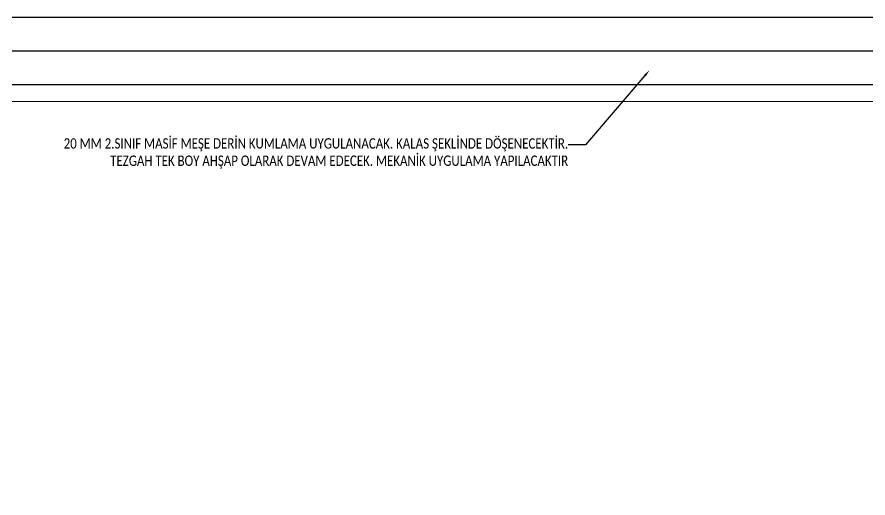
# Model space of a CAD drawing. Header units: millimetres. Extents: x 254888 to 263239, y -110593 to -105042.
# Drawn here: x 257582.5 to 258075.8, y -109973.6 to -109695.1 of the extents above; entities that cross this region are included whole.
import ezdxf
from ezdxf import colors
from ezdxf.entities.mleader import LeaderData, LeaderLine
from ezdxf.math import Vec2, Vec3

# ---------------------------------------------------------------- set-up
doc = ezdxf.new("R2010")
doc.units = ezdxf.units.MM
doc.layers.get('0').update_dxf_attribs({"lineweight": 20})
doc.layers.add('ahşap', color=32, linetype='Continuous', lineweight=25)
doc.layers.add('yazı', color=11, linetype='Continuous')
doc.styles.add('text2', font='calibri.ttf', dxfattribs={"width": 0.8})

msp = doc.modelspace()

# ---------------------------------------------------------------- linework, layer by layer
msp.add_line((254887.659, -109744.117), (258541.621, -109744.117))
at = {"layer": 'ahşap'}
for p, q in [((257309.879, -109695.117), (258379.754, -109695.117, 0)), ((257574.138, -109714.617, 0), (258379.754, -109714.617, 0)), ((257309.879, -109734.117), (258379.754, -109734.117, 0))]:
    msp.add_line(p, q, dxfattribs=at)

# ---------------------------------------------------------------- leaders
at = {"layer": 'yazı'}
ml = msp.add_multileader_mtext('Standard', dxfattribs=at)
ml.set_content('20 MM 2.SINIF MASİF MEŞE DERİN KUMLAMA UYGULANACAK. KALAS ŞEKLİNDE DÖŞENECEKTİR.\\PTEZGAH TEK BOY AHŞAP OLARAK DEVAM EDECEK. MEKANİK UYGULAMA YAPILACAKTIR', color=256, style='text2')
ml.set_leader_properties(color=1)
ml.build(insert=Vec2(0, 0))
ml.multileader.update_dxf_attribs({"dogleg_length": 10})
ctx = ml.context
ctx.base_point, ctx.char_height, ctx.landing_gap_size, ctx.plane_origin = Vec3(257607.313, -109769.141), 6, 0.09, Vec3(257982.634, -109905.374)
ctx.text_align_type = 2
notes = []
notes.append((ctx, [(1, (1, 1, 0), (257912.094, -109769.141), (-1, 0), 10, [(0, [(257949.15, -109725.943)], 0, [])])]))
ctx.mtext.insert, ctx.mtext.alignment, ctx.mtext.flow_direction = Vec3(257902.004, -109765.299), 3, 5
for ctx, leaders in notes:
    for number, flags, end, landing, length, lines in leaders:
        leader = LeaderData()
        leader.index, (leader.has_last_leader_line, leader.has_dogleg_vector, leader.attachment_direction) = number, flags
        leader.last_leader_point, leader.dogleg_vector, leader.dogleg_length = Vec3(end), Vec3(landing), length
        for number, points, colour, breaks in lines:
            line = LeaderLine()
            line.index, line.vertices, line.color, line.breaks = number, Vec3.list(points), colors.encode_raw_color(colour), breaks
            leader.lines.append(line)
        ctx.leaders.append(leader)

doc.saveas('drawing.dxf')
